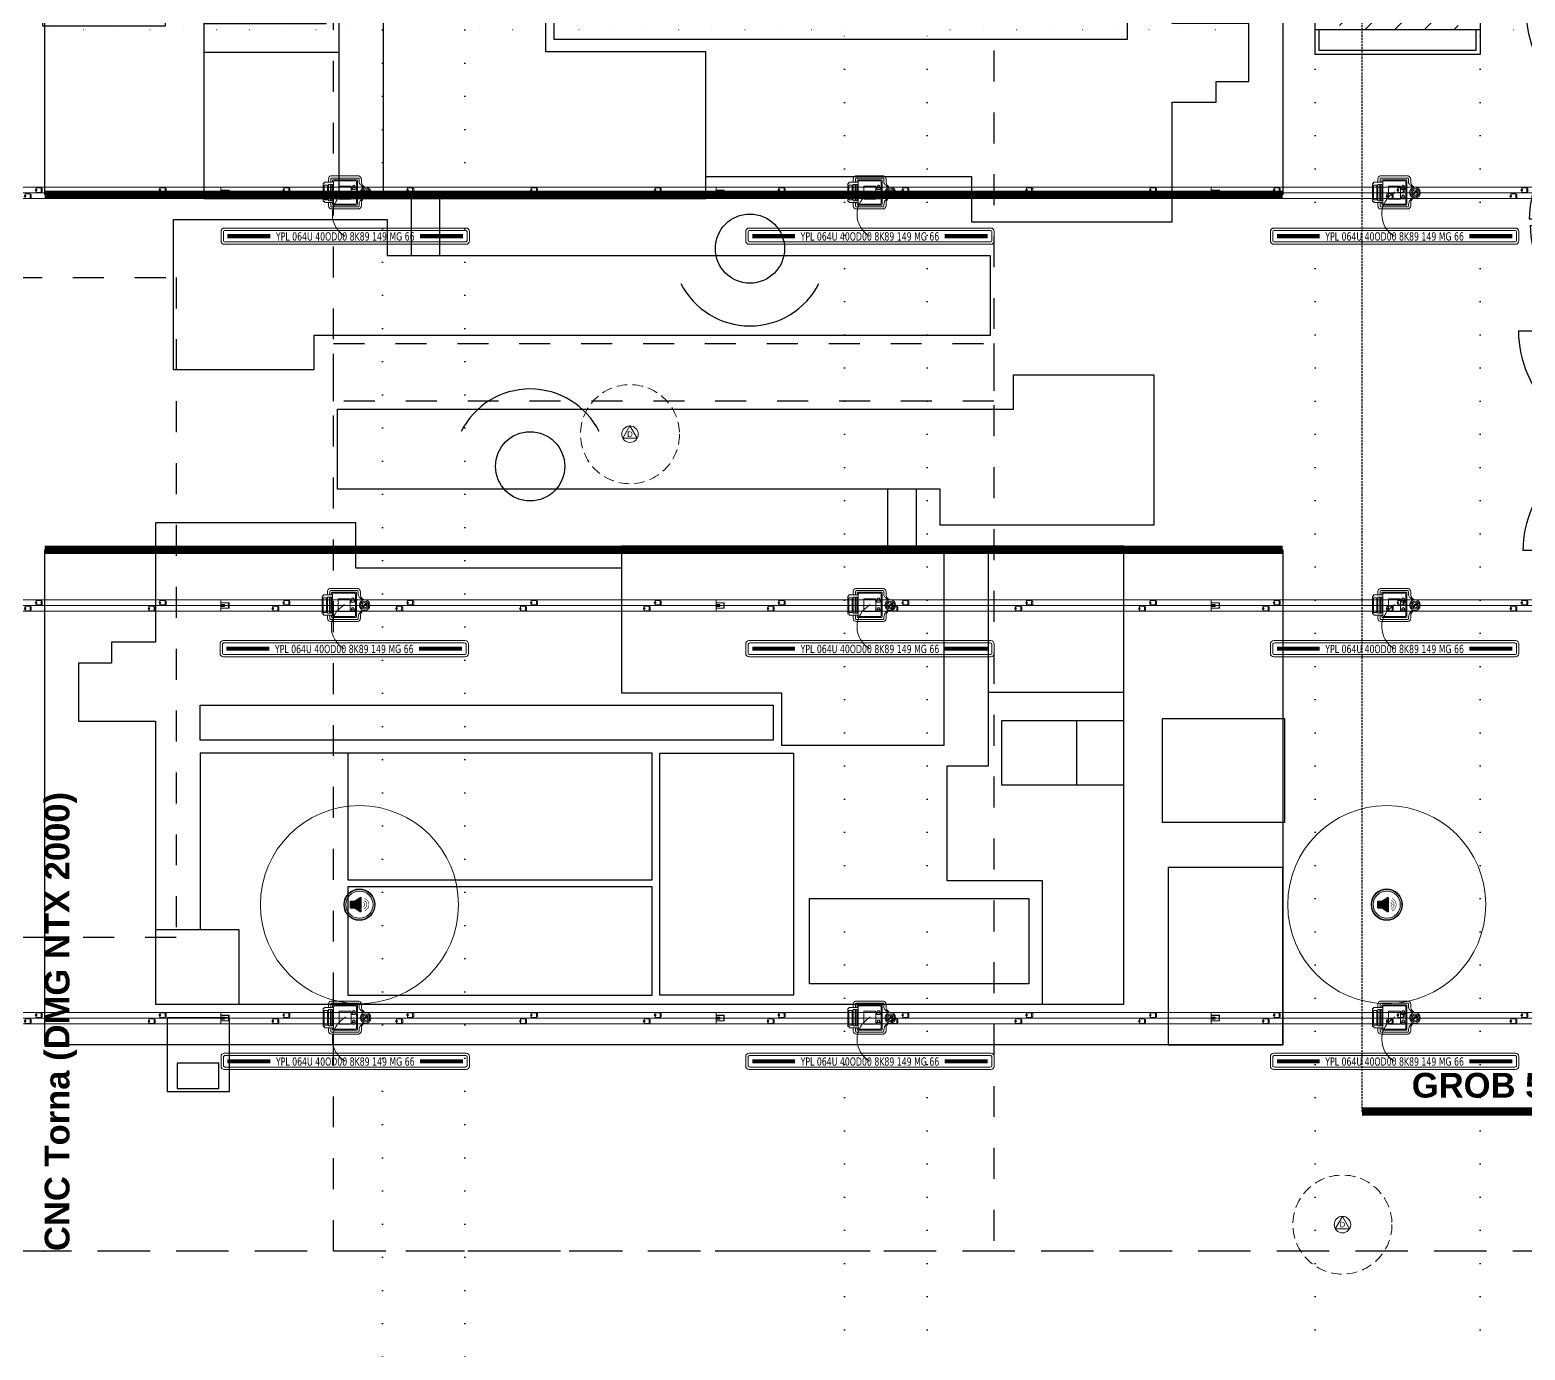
# Model space of a CAD drawing. Header units: centimetres. Extents: x 405564 to 502064, y 46284 to 60634.
# Drawn here: x 485671 to 486577, y 52633 to 53433 of the extents above; entities that cross this region are included whole.
import ezdxf
from ezdxf.enums import TextEntityAlignment as Align

# ---------------------------------------------------------------- set-up
doc = ezdxf.new("R2010")
doc.units = ezdxf.units.CM
for name, pattern in [('3+1_3b$0$DASHED', [0.25, 0.125, -0.125]), ('ACAD_ISO07W100', [3, 0, -3]), ('DASHED', [19.05, 12.7, -6.35]), ('DOT', [0.25, 0, -0.25]), ('HIDDEN', [9.525, 6.35, -3.175])]:
    doc.linetypes.add(name, pattern=pattern)
doc.layers.get('0').update_dxf_attribs({"color": 8, "lineweight": 9})
for name, color, linetype, lineweight in [('0-KRCN-AYDINLATMA-130426', 8, 'Continuous', 9), ('0-KRCN-MİMARİ-220526', 8, 'Continuous', 9), ('AM_6', 8, 'Continuous', 30)]:
    doc.layers.add(name, color=color, linetype=linetype, lineweight=lineweight)
for name, color, linetype in [('AS_DOS_TERAS_UST', 8, 'ACAD_ISO07W100'), ('AS_DUV_ALCIPAN_YANGINA-SUYA DAYANIMLI', 8, 'Continuous'), ('AS_OLC_AKS', 8, 'Continuous'), ('AS_TA_BETONARME', 5, 'Continuous'), ('AS_TA_TARAMA', 8, 'Continuous'), ('AS_TEFR_CIHAZ', 8, 'Continuous'), ('bs_not', 8, 'Continuous')]:
    doc.layers.add(name, color=color, linetype=linetype)
doc.styles.add('2', font='arial.ttf', dxfattribs={"width": 0.9, "height": 200})
doc.styles.add('Kalin02', font='arialbd.ttf')
doc.styles.get("Standard").update_dxf_attribs({"font": 'timesi.ttf'})
doc.styles.add('TAHOMA', font='tahoma.ttf')

# ---------------------------------------------------------------- blocks, each defined once
blk = doc.blocks.new('YPL 064U 40OD00 8K89 149 MG 66')
at = {"layer": '0-KRCN-AYDINLATMA-130426'}
for points in [[(75.25, -2.9), (75.25, 2.9, 0.414214), (73.25, 4.9), (-73.25, 4.9, 0.414214), (-75.25, 2.9), (-75.25, -2.9, 0.414214), (-73.25, -4.9), (73.25, -4.9, 0.414214)], [(73.85, -2.5), (73.85, 2.5, 0.414214), (72.85, 3.5), (-72.85, 3.5, 0.414214), (-73.85, 2.5), (-73.85, -2.5, 0.414214), (-72.85, -3.5), (72.85, -3.5, 0.414214)]]:
    blk.add_lwpolyline(points, format="xyb", close=True, dxfattribs=at)
at = {"layer": '0-KRCN-AYDINLATMA-130426', "const_width": 2.51, "elevation": 1.25}
for points in [[(-71.34, -0.01), (-45.35, -0.01)], [(45.35, -0.01), (71.35, -0.01)]]:
    blk.add_lwpolyline(points, dxfattribs=at)
at = {"layer": '0-KRCN-AYDINLATMA-130426', "ltscale": 60, "style": 'TAHOMA', "width": 0.8}
blk.add_text('YPL 064U 40OD00 8K89 149 MG 66', height=5, dxfattribs=at).set_placement((0, -0.15), align=Align.MIDDLE_CENTER)
blk = doc.blocks.new('25A BUSBAR 3MT')
at = {"layer": '0-KRCN-AYDINLATMA-130426'}
for p, q in [((3000, 34), (0, 34)), ((0, 34), (0, -34)), ((3000, 0), (0, 0)), ((384.8, 17), (377.3, 17)), ((381, 28), (381, 22.2)), ((381, 20.5), (381, 13.5)), ((381, 11.8), (381, 6)), ((384, 31), (409, 31)), ((384, 3), (409, 3)), ((412, 26.8), (412, 28)), ((412, 28), (415.2, 28)), ((412, 6.8), (412, 6)), ((412, 5.7), (415.2, 5.7)), ((415.2, 26.8), (415.2, 28)), ((415.2, 6.8), (415.2, 5.7)), ((418.4, 26.8), (418.4, 6.8)), ((1134.8, 17), (1127.3, 17)), ((1131, 28), (1131, 22.2)), ((1131, 20.5), (1131, 13.5)), ((1131, 11.8), (1131, 6)), ((1134, 31), (1159, 31)), ((1134, 3), (1159, 3)), ((1162, 26.8), (1162, 28)), ((1162, 28), (1165.2, 28)), ((1162, 6.8), (1162, 6)), ((1162, 5.7), (1165.2, 5.7)), ((1165.2, 26.8), (1165.2, 28)), ((1165.2, 6.8), (1165.2, 5.7)), ((1168.4, 26.8), (1168.4, 6.8)), ((1884.8, 17), (1877.3, 17)), ((1881, 28), (1881, 22.2)), ((1881, 20.5), (1881, 13.5)), ((1881, 11.8), (1881, 6)), ((1884, 31), (1909, 31)), ((1884, 3), (1909, 3)), ((1912, 26.8), (1912, 28)), ((1912, 28), (1915.2, 28)), ((1912, 6.8), (1912, 6)), ((1912, 5.7), (1915.2, 5.7)), ((1915.2, 26.8), (1915.2, 28)), ((1915.2, 6.8), (1915.2, 5.7)), ((1918.4, 26.8), (1918.4, 6.8)), ((2634.8, 17), (2627.3, 17)), ((2631, 28), (2631, 22.2)), ((2631, 20.5), (2631, 13.5)), ((2631, 11.8), (2631, 6)), ((2634, 31), (2659, 31)), ((2634, 3), (2659, 3)), ((2662, 26.8), (2662, 28)), ((2662, 28), (2665.2, 28)), ((2662, 6.8), (2662, 6)), ((2662, 5.7), (2665.2, 5.7)), ((2665.2, 26.8), (2665.2, 28)), ((2665.2, 6.8), (2665.2, 5.7)), ((2668.4, 26.8), (2668.4, 6.8)), ((3000, 34), (3000, -34)), ((3000, 17), (3050, 17)), ((3000, 16), (3047, 16)), ((3047, 16), (3047, -16)), ((3048, 17), (3048, -17)), ((3050, 17), (3050, -17)), ((3000, -34), (0, -34)), ((318.3, -18.8), (310.8, -18.8)), ((314.5, -7.8), (314.5, -13.7)), ((314.5, -15.4), (314.5, -22.3)), ((314.5, -24), (314.5, -29.8)), ((317.5, -4.8), (342.5, -4.8)), ((317.5, -32.8), (342.5, -32.8)), ((345.5, -9), (345.5, -7.8)), ((345.5, -7.8), (348.7, -7.8)), ((345.5, -29), (345.5, -29.8)), ((345.5, -30.2), (348.7, -30.2)), ((348.7, -9), (348.7, -7.8)), ((348.7, -29), (348.7, -30.2)), ((351.9, -9), (351.9, -29)), ((1068.3, -18.8), (1060.8, -18.8)), ((1064.5, -7.8), (1064.5, -13.7)), ((1064.5, -15.4), (1064.5, -22.3)), ((1064.5, -24), (1064.5, -29.8)), ((1067.5, -4.8), (1092.5, -4.8)), ((1067.5, -32.8), (1092.5, -32.8)), ((1095.5, -9), (1095.5, -7.8)), ((1095.5, -7.8), (1098.7, -7.8)), ((1095.5, -29), (1095.5, -29.8)), ((1095.5, -30.2), (1098.7, -30.2)), ((1098.7, -9), (1098.7, -7.8)), ((1098.7, -29), (1098.7, -30.2)), ((1101.9, -9), (1101.9, -29)), ((1818.3, -18.8), (1810.8, -18.8)), ((1814.5, -7.8), (1814.5, -13.7)), ((1814.5, -15.4), (1814.5, -22.3)), ((1814.5, -24), (1814.5, -29.8)), ((1817.5, -4.8), (1842.5, -4.8)), ((1817.5, -32.8), (1842.5, -32.8)), ((1845.5, -9), (1845.5, -7.8)), ((1845.5, -7.8), (1848.7, -7.8)), ((1845.5, -29), (1845.5, -29.8)), ((1845.5, -30.2), (1848.7, -30.2)), ((1848.7, -9), (1848.7, -7.8)), ((1848.7, -29), (1848.7, -30.2)), ((1851.9, -9), (1851.9, -29)), ((2568.3, -18.8), (2560.8, -18.8)), ((2564.5, -7.8), (2564.5, -13.7)), ((2564.5, -15.4), (2564.5, -22.3)), ((2564.5, -24), (2564.5, -29.8)), ((2567.5, -4.8), (2592.5, -4.8)), ((2567.5, -32.8), (2592.5, -32.8)), ((2595.5, -9), (2595.5, -7.8)), ((2595.5, -7.8), (2598.7, -7.8)), ((2595.5, -29), (2595.5, -29.8)), ((2595.5, -30.2), (2598.7, -30.2)), ((2598.7, -9), (2598.7, -7.8)), ((2598.7, -29), (2598.7, -30.2)), ((2601.9, -9), (2601.9, -29)), ((3000, -16), (3047, -16)), ((3000, -17), (3050, -17))]:
    blk.add_line(p, q, dxfattribs=at)
for points in [[(418.4, 26.8), (412, 26.8), (412, 6.8), (418.4, 6.8)], [(1168.4, 26.8), (1162, 26.8), (1162, 6.8), (1168.4, 6.8)], [(1918.4, 26.8), (1912, 26.8), (1912, 6.8), (1918.4, 6.8)], [(2668.4, 26.8), (2662, 26.8), (2662, 6.8), (2668.4, 6.8)], [(3000, 5.9), (3023.1, 5.9), (3023.1, -5.9), (3000, -5.9)], [(351.9, -9), (345.5, -9), (345.5, -29), (351.9, -29)], [(1101.9, -9), (1095.5, -9), (1095.5, -29), (1101.9, -29)], [(1851.9, -9), (1845.5, -9), (1845.5, -29), (1851.9, -29)], [(2601.9, -9), (2595.5, -9), (2595.5, -29), (2601.9, -29)]]:
    blk.add_lwpolyline(points, close=True, dxfattribs=at)
for centre, radius in [((381, 17), 5.16), ((1131, 17), 5.16), ((1881, 17), 5.16), ((2631, 17), 5.16), ((3017.1, 0), 2.96), ((314.5, -18.8), 5.16), ((1064.5, -18.8), 5.16), ((1814.5, -18.8), 5.16), ((2564.5, -18.8), 5.16)]:
    blk.add_circle(centre, radius, dxfattribs=at)
for centre, start, end in [((384, 28), 90, 180), ((384, 6), 180, 270), ((409, 28), 0, 90), ((409, 6), 270, 0), ((1134, 28), 90, 180), ((1134, 6), 180, 270), ((1159, 28), 0, 90), ((1159, 6), 270, 0), ((1884, 28), 90, 180), ((1884, 6), 180, 270), ((1909, 28), 0, 90), ((1909, 6), 270, 0), ((2634, 28), 90, 180), ((2634, 6), 180, 270), ((2659, 28), 0, 90), ((2659, 6), 270, 0), ((317.5, -7.8), 90, 180), ((317.5, -29.8), 180, 270), ((342.5, -7.8), 0, 90), ((342.5, -29.8), 270, 0), ((1067.5, -7.8), 90, 180), ((1067.5, -29.8), 180, 270), ((1092.5, -7.8), 0, 90), ((1092.5, -29.8), 270, 0), ((1817.5, -7.8), 90, 180), ((1817.5, -29.8), 180, 270), ((1842.5, -7.8), 0, 90), ((1842.5, -29.8), 270, 0), ((2567.5, -7.8), 90, 180), ((2567.5, -29.8), 180, 270), ((2592.5, -7.8), 0, 90), ((2592.5, -29.8), 270, 0)]:
    blk.add_arc(centre, 3, start, end, dxfattribs=at)
blk = doc.blocks.new('DABLINE ÇIKIŞ NOKTASI')
at = {"layer": '0-KRCN-AYDINLATMA-130426'}
for p, q in [((-0.336, 0.398), (0.328, 0.398)), ((-0.495, 0.217), (-0.525, 0.217)), ((-0.525, 0.217), (-0.525, -0.209)), ((-0.298, 0.245), (-0.495, 0.245)), ((-0.495, 0.245), (-0.495, 0.217)), ((-0.397, 0.245), (-0.397, 0.332)), ((-0.339, 0.245), (-0.339, 0.328)), ((-0.321, 0.346), (0.318, 0.346)), ((-0.298, 0.245), (-0.298, 0.291)), ((-0.281, 0.308), (0.278, 0.308)), ((-0.274, 0.266), (-0.274, -0.256)), ((-0.257, 0.283), (0.254, 0.283)), ((0, 0), (-0.019, 0)), ((0, 0), (0, 0.019)), ((0, 0), (0.019, 0)), ((0, 0), (0, -0.019)), ((0.172, 0.117), (0.172, 0.075)), ((0.172, 0.117), (0.246, 0.117)), ((0.172, 0.075), (0.246, 0.075)), ((0.178, 0.117), (0.178, 0.143)), ((0.187, 0.117), (0.187, 0.143)), ((0.231, 0.138), (0.231, 0.143)), ((0.231, 0.138), (0.239, 0.138)), ((0.239, 0.138), (0.239, 0.143)), ((0.246, 0.117), (0.246, 0.075)), ((0.271, -0.256), (0.271, 0.266)), ((0.296, -0.279), (0.296, 0.291)), ((0.335, 0.328), (0.335, 0.262)), ((0.394, 0.233), (0.394, 0.319)), ((0.529, 0.05), (0.434, -0.03)), ((0.451, -0.052), (0.546, 0.031)), ((-0.525, -0.209), (-0.493, -0.209)), ((-0.493, -0.24), (-0.493, -0.209)), ((-0.298, -0.24), (-0.493, -0.24)), ((-0.396, -0.24), (-0.396, -0.322)), ((-0.339, -0.24), (-0.339, -0.324)), ((-0.322, -0.341), (0.318, -0.341)), ((-0.298, -0.24), (-0.298, -0.279)), ((-0.281, -0.297), (0.278, -0.297)), ((-0.257, -0.273), (0.254, -0.273)), ((0.172, -0.11), (0.172, -0.151)), ((0.172, -0.11), (0.246, -0.11)), ((0.172, -0.151), (0.246, -0.151)), ((0.178, -0.11), (0.178, -0.083)), ((0.187, -0.11), (0.187, -0.083)), ((0.231, -0.11), (0.231, -0.083)), ((0.239, -0.11), (0.239, -0.083)), ((0.246, -0.11), (0.246, -0.151)), ((0.335, -0.282), (0.335, -0.324)), ((0.394, -0.221), (0.394, -0.312)), ((-0.317, -0.391), (0.328, -0.391))]:
    blk.add_line(p, q, dxfattribs=at)
for points in [[(-0.497, 0.174), (-0.419, 0.174), (-0.419, -0.176), (-0.497, -0.176)], [(-0.396, 0.194), (-0.343, 0.194), (-0.343, -0.193), (-0.396, -0.193)], [(-0.333, 0.194), (-0.296, 0.194), (-0.296, -0.193), (-0.333, -0.193)], [(-0.143, 0.153), (0.143, 0.153), (0.143, -0.153), (-0.143, -0.153)]]:
    blk.add_lwpolyline(points, close=True, dxfattribs=at)
for radius in [0.127, 0.0967, 0.0641]:
    blk.add_circle((0.491, -0.001), radius, dxfattribs=at)
for centre, radius, start, end in [((-0.315, 0.318), 0.083, 105.0378, 170.3257), ((0.303, 0.311), 0.0907, 5.5318, 74.2602), ((-0.321, 0.328), 0.0173, 90, 180), ((-0.281, 0.291), 0.0173, 90, 180), ((-0.257, 0.266), 0.0173, 90, 180), ((0.209, 0.143), 0.0306, 0, 180), ((0.209, 0.143), 0.022, 0, 180), ((0.254, 0.266), 0.0173, 0, 90), ((0.278, 0.291), 0.0173, 0, 90), ((0.318, 0.328), 0.0173, 0, 90), ((-0.314, -0.308), 0.083, 189.6743, 267.7515), ((-0.322, -0.324), 0.0173, 180, 270), ((-0.281, -0.279), 0.0173, 180, 270), ((-0.257, -0.256), 0.0173, 180, 270), ((0.209, -0.083), 0.0306, 0, 180), ((0.209, -0.083), 0.022, 0, 180), ((0.254, -0.256), 0.0173, 270, 0), ((0.278, -0.279), 0.0173, 270, 0), ((0.318, -0.324), 0.0173, 270, 0), ((0.303, -0.304), 0.0907, 285.7398, 354.4682)]:
    blk.add_arc(centre, radius, start, end, dxfattribs=at)
for points in [[(0.335, 0.262), (0.345, 0.219), (0.388, 0.172), (0.446, 0.118)], [(0.394, 0.233), (0.411, 0.185), (0.441, 0.155), (0.473, 0.125)]]:
    blk.add_spline(points, degree=3, dxfattribs=at)
for points, knots in [([(0.335, -0.282), (0.339, -0.262), (0.349, -0.216), (0.374, -0.181), (0.445, -0.101), (0.435, -0.116)], [0, 0, 0, 0, 3.352448, 7.608656, 11.436508, 11.436508, 11.436508, 11.436508]), ([(0.394, -0.221), (0.4, -0.204), (0.413, -0.167), (0.444, -0.14), (0.458, -0.124)], [0, 0, 0, 0, 3.152774, 6.811768, 6.811768, 6.811768, 6.811768])]:
    blk.add_open_spline(points, degree=3, knots=knots, dxfattribs=at)
blk.add_open_spline([(0.435, -0.116), (0.435, -0.116), (0.434, -0.117), (0.434, -0.118)], degree=3, dxfattribs=at)
blk = doc.blocks.new('KD')
at = {"layer": '0-KRCN-AYDINLATMA-130426'}
for p, q in [((0, 5), (-4.33, -2.5)), ((4.33, -2.5), (0, 5)), ((4.33, -2.5), (-4.33, -2.5))]:
    blk.add_line(p, q, dxfattribs=at)
at = {"layer": '0-KRCN-AYDINLATMA-130426', "linetype": 'HIDDEN'}
blk.add_circle((0, 0), 30, dxfattribs=at)
at = {"layer": '0-KRCN-AYDINLATMA-130426'}
blk.add_circle((0, 0), 5, dxfattribs=at)
at = {"layer": '0-KRCN-AYDINLATMA-130426', "style": '2'}
blk.add_text('D', height=3.36, dxfattribs=at).set_placement((0, 0), align=Align.MIDDLE_CENTER)
blk = doc.blocks.new('SIVA ÜSTÜ TİPİ HOPARLÖR')
at = {"layer": '0-KRCN-AYDINLATMA-130426'}
h = blk.add_hatch(color=256, dxfattribs=at)
h.dxf.hatch_style = 1
h.paths.add_polyline_path([(9.24, 0, 1), (-9.24, 0, 1)])
h.paths.add_polyline_path([(8.23, 0, -1), (-8.23, 0, -1)], flags=16)
h.paths.add_polyline_path([(1.25, -3.88, -0.598176), (0.27, -4.41), (-2.7, -2.45, 0.147433), (-3.05, -2.34), (-5.09, -2.34, -0.414214), (-5.72, -1.71), (-5.72, 1.71, -0.414214), (-5.09, 2.34), (-3.05, 2.34, 0.147433), (-2.7, 2.45), (0.27, 4.41, -0.598176), (1.25, 3.88)], flags=0)
h = blk.add_hatch(color=256, dxfattribs=at)
h.dxf.hatch_style = 1
h.paths.add_polyline_path([(0.27, -4.41, 0.598176), (1.25, -3.88), (1.25, 3.88, 0.598176), (0.27, 4.41), (-2.7, 2.45, -0.147433), (-3.05, 2.34), (-5.09, 2.34, 0.414214), (-5.72, 1.71), (-5.72, -1.71, 0.414214), (-5.09, -2.34), (-3.05, -2.34, -0.147433), (-2.7, -2.45)])
at = {"layer": '0-KRCN-AYDINLATMA-130426', "const_width": 0.317}
blk.add_lwpolyline([(0.27, -4.41, 0.598176), (1.25, -3.88), (1.25, 3.88, 0.598176), (0.27, 4.41), (-2.7, 2.45, -0.147433), (-3.05, 2.34), (-5.09, 2.34, 0.414214), (-5.72, 1.71), (-5.72, -1.71, 0.414214), (-5.09, -2.34), (-3.05, -2.34, -0.147433), (-2.7, -2.45)], format="xyb", close=True, dxfattribs=at)
for points in [[(2.41, 1.29, -0.601398), (2.41, -1.29)], [(2.8, 2.51, -0.658812), (2.8, -2.51)], [(3.19, 3.72, -0.680488), (3.19, -3.72)]]:
    blk.add_lwpolyline(points, format="xyb", dxfattribs=at)
at = {"layer": '0-KRCN-AYDINLATMA-130426'}
blk.add_circle((0, 0), 60, dxfattribs=at)
at = {"layer": '0-KRCN-AYDINLATMA-130426', "ltscale": 0.1}
for radius in [9.5, 9.24, 8.23]:
    blk.add_circle((0, 0), radius, dxfattribs=at)
blk = doc.blocks.new('G$C546873DE')
at = {"layer": '0-KRCN-AYDINLATMA-130426'}
for centre in [(15305.54, 6186.79), (15623.4, 6186.79), (15941.26, 6186.79), (15304.94, 5936.79), (15623.4, 5936.79), (15941.26, 5936.79), (15305.54, 5686.79), (15623.4, 5686.79), (15941.26, 5686.79)]:
    blk.add_arc(centre, 15.15, 119.67587, 240.92718, dxfattribs=at)
for name, p, xscale, yscale, zscale in [('DABLINE ÇIKIŞ NOKTASI', (15298.04, 6199.95, -317.03), 25.4, 25.4, 25.4), ('DABLINE ÇIKIŞ NOKTASI', (15615.9, 6199.95, -317.03), 25.4, 25.4, 25.4), ('DABLINE ÇIKIŞ NOKTASI', (15933.75, 6199.95, -317.03), 25.4, 25.4, 25.4), ('25A BUSBAR 3MT', (14922.81, 6199.75, -441.6), 0.1, 0.1, 0.1), ('25A BUSBAR 3MT', (15222.81, 6199.75, -441.6), 0.1, 0.1, 0.1), ('25A BUSBAR 3MT', (15522.81, 6199.75, -441.6), 0.1, 0.1, 0.1), ('25A BUSBAR 3MT', (15822.81, 6199.75, -441.6), 0.1, 0.1, 0.1), ('25A BUSBAR 3MT', (14922.81, 5949.75, -441.6), 0.1, 0.1, 0.1), ('25A BUSBAR 3MT', (15222.81, 5949.75, -441.6), 0.1, 0.1, 0.1), ('DABLINE ÇIKIŞ NOKTASI', (15297.44, 5949.95, -317.03), 25.4, 25.4, 25.4), ('25A BUSBAR 3MT', (15522.81, 5949.75, -441.6), 0.1, 0.1, 0.1), ('DABLINE ÇIKIŞ NOKTASI', (15615.9, 5949.95, -317.03), 25.4, 25.4, 25.4), ('25A BUSBAR 3MT', (15822.81, 5949.75, -441.6), 0.1, 0.1, 0.1), ('DABLINE ÇIKIŞ NOKTASI', (15933.75, 5949.95, -317.03), 25.4, 25.4, 25.4), ('YPL 064U 40OD00 8K89 149 MG 66', (15297.58, 5923.55), 1.000014702709283, 1.000014702709283, 1.000014702709283), ('DABLINE ÇIKIŞ NOKTASI', (15298.04, 5699.95, -317.03), 25.4, 25.4, 25.4), ('DABLINE ÇIKIŞ NOKTASI', (15615.9, 5699.95, -317.03), 25.4, 25.4, 25.4), ('DABLINE ÇIKIŞ NOKTASI', (15933.75, 5699.95, -317.03), 25.4, 25.4, 25.4), ('25A BUSBAR 3MT', (14922.81, 5699.75, -441.6), 0.1, 0.1, 0.1), ('25A BUSBAR 3MT', (15222.81, 5699.75, -441.6), 0.1, 0.1, 0.1), ('25A BUSBAR 3MT', (15522.81, 5699.75, -441.6), 0.1, 0.1, 0.1), ('25A BUSBAR 3MT', (15822.81, 5699.75, -441.6), 0.1, 0.1, 0.1)]:
    blk.add_blockref(name, p, dxfattribs=dict(at, xscale=xscale, yscale=yscale, zscale=zscale))
for name, p in [('YPL 064U 40OD00 8K89 149 MG 66', (15298.18, 6173.55)), ('YPL 064U 40OD00 8K89 149 MG 66', (15616.04, 6173.55)), ('YPL 064U 40OD00 8K89 149 MG 66', (15933.89, 6173.55)), ('KD', (15470.68, 6053.55)), ('YPL 064U 40OD00 8K89 149 MG 66', (15616.04, 5923.55)), ('YPL 064U 40OD00 8K89 149 MG 66', (15933.89, 5923.55)), ('SIVA ÜSTÜ TİPİ HOPARLÖR', (15306.78, 5768.47)), ('SIVA ÜSTÜ TİPİ HOPARLÖR', (15929.13, 5768.47)), ('YPL 064U 40OD00 8K89 149 MG 66', (15298.18, 5673.55)), ('YPL 064U 40OD00 8K89 149 MG 66', (15616.04, 5673.55)), ('YPL 064U 40OD00 8K89 149 MG 66', (15933.89, 5673.55)), ('KD', (15902.28, 5574.6))]:
    blk.add_blockref(name, p, dxfattribs=at)
blk = doc.blocks.new('CNCTorna(DMGNLX2500)')
at = {"layer": 'AS_TEFR_CIHAZ', "color": 1, "linetype": '3+1_3b$0$DASHED', "ltscale": 150}
blk.add_lwpolyline([(239583.1, -42615.46), (239583.1, -42065.46), (239983.1, -42065.46), (239983.1, -42615.46), (239583.1, -42615.46)], dxfattribs=at)
at = {"layer": 'AS_TEFR_CIHAZ', "linetype": 'Continuous', "ltscale": 0.075}
for points in [[(239739.61, -42234.33), (239739.61, -42200.42), (239743.59, -42196), (239782.17, -42196), (239785.48, -42200.42), (239785.48, -42234.33)], [(239908.36, -42247.79), (239908.36, -42202.06)], [(239977.71, -42247.79), (239977.71, -42225.27)], [(239737.57, -42407.71), (239725.84, -42407.71), (239725.84, -42326.82), (239734.53, -42326.82), (239734.53, -42234.33), (239802.32, -42234.33), (239802.32, -42241.28), (239902.07, -42241.28), (239908.36, -42247.79), (239983.1, -42247.79), (239983.1, -42405.41), (239892.28, -42405.41), (239892.28, -42407.71), (239766.69, -42407.71)], [(239908.36, -42247.79), (239908.36, -42304.8), (239795.31, -42304.8), (239795.31, -42250.49), (239802.32, -42241.28)], [(239908.36, -42268.31), (239983.1, -42268.31)], [(239628.56, -42412.74), (239705.5, -42412.74), (239705.5, -42357.1), (239628.56, -42357.1), (239628.56, -42412.74)], [(239921.85, -42373.67), (239921.85, -42359.97), (239983.1, -42359.97)], [(239898.24, -42405.41), (239898.24, -42373.67), (239983.1, -42373.67)], [(239901.9, -42405.41), (239901.9, -42485.55)]]:
    blk.add_lwpolyline(points, dxfattribs=at)
for points in [[(239977.71, -42225.27, 0.34212), (239953.58, -42247.79, 0.378742), (239908.36, -42202.06)], [(239901.9, -42485.55, 0.391952), (239983.1, -42405.41)]]:
    blk.add_lwpolyline(points, format="xyb", dxfattribs=at)
at = {"layer": 'AS_TEFR_CIHAZ', "color": 1, "const_width": 5}
blk.add_lwpolyline([(240008.1, -42215.46), (239558.1, -42215.46)], dxfattribs=at)
at = {"layer": 'AS_TEFR_CIHAZ', "color": 1}
blk.add_lwpolyline([(239558.1, -42465.46), (239558.1, -42215.46), (240008.1, -42215.46), (240008.1, -42465.46), (239558.1, -42465.46)], dxfattribs=at)
at = {"layer": 'AS_TEFR_CIHAZ', "linetype": 'Continuous', "ltscale": 0.075}
for points in [[(239902.89, -42366.69), (239916.34, -42366.69), (239916.34, -42341.54), (239902.89, -42341.54)], [(239954.08, -42341.54), (239969.59, -42341.54), (239969.59, -42356.35), (239954.08, -42356.35)], [(239921.85, -42356.35), (239949.94, -42356.35), (239949.94, -42350.16), (239921.85, -42350.16)], [(239748.01, -42373.67), (239773.09, -42373.67), (239773.09, -42398.3), (239748.01, -42398.3)], [(239777.5, -42373.67), (239852.14, -42373.67), (239852.14, -42398.3), (239777.5, -42398.3)], [(239737.57, -42424.64), (239766.69, -42424.64), (239766.69, -42407.71), (239737.57, -42407.71)], [(239737.57, -42441.58), (239785.81, -42441.58), (239785.81, -42465.46), (239737.57, -42465.46)]]:
    blk.add_lwpolyline(points, close=True, dxfattribs=at)
at = {"layer": 'AS_TEFR_CIHAZ'}
blk.add_point((239558.1, -42065.46), dxfattribs=at)
at = {"layer": 'AS_TEFR_CIHAZ', "insert": (239558.1, -42065.46), "char_height": 15, "width": 588.2143, "attachment_point": 1, "style": 'Kalin02'}
blk.add_mtext('CNC Torna (DMG NLX 2500)', dxfattribs=at)
blk = doc.blocks.new('Elektro-Einspeisung')
at = {"layer": 'AS_OLC_AKS'}
blk.add_circle((0, 0), 90, dxfattribs=at)
at = {"layer": 'AM_6'}
blk.add_text('E', height=140, dxfattribs=at).set_placement((2.1, -2.2, 0), align=Align.MIDDLE_CENTER)
blk = doc.blocks.new('LUFT-1')
at = {"layer": 'AS_OLC_AKS'}
blk.add_circle((0.3, 0), 90, dxfattribs=at)
at = {"layer": 'AM_6'}
blk.add_text('P', height=150, dxfattribs=at).set_placement((13.7, -3.2, 0), align=Align.MIDDLE_CENTER)
blk = doc.blocks.new('KW-VL-1')
at = {"layer": 'AS_OLC_AKS'}
blk.add_circle((1, 0), 180, dxfattribs=at)
at = {"layer": 'AM_6'}
blk.add_text('W', height=300, dxfattribs=at).set_placement((0, -14, 0), align=Align.MIDDLE_CENTER)
blk = doc.blocks.new('Absaugsymbol')
at = {"layer": 'AS_OLC_AKS'}
blk.add_circle((0, 0, 103958), 180, dxfattribs=at)
at = {"layer": 'AM_6'}
blk.add_text('A', height=300, dxfattribs=at).set_placement((3, 18, 103958), align=Align.MIDDLE_CENTER)
blk = doc.blocks.new('G552-PW_Daufsicht')
at = {"layer": 'AS_TEFR_CIHAZ'}
for p, q in [((1892, 2651.9), (1892, 1954)), ((561.5, 1954), (561.6, 2624.9)), ((2530.5, 2580.5), (2530.5, 1950)), ((2568.7, 1950), (2568.7, 2585.9)), ((3821.5, 2603.9), (3821.5, 1945)), ((3855.5, 1945), (3855.5, 2585.9)), ((-602.7, 1954.2), (-602.6, 2524.9)), ((527.5, 2524.9), (527.5, 1954)), ((-1841, 1916.9), (-979.1, 1054.8)), ((-86.7, 1945), (-940, 1945)), ((-940, 1945), (-940, 1092.6)), ((-916, 1092.6), (-87, 1921.9)), ((-86.7, 1945), (-87, 1921.9)), ((-87, 1921.9), (-33.5, 1921.9)), ((-33.5, 1945), (-86.7, 1945)), ((4240, 1945), (-33.5, 1945)), ((-33.5, 1945), (-33.5, 1905)), ((0, -427), (0, 1927.1)), ((470, 1622), (314.4, 1905)), ((470, 1220), (470, 1622)), ((470, 1622), (2762.7, 1622)), ((2651, 1220), (2651, 1460)), ((2651, 1460), (2762.7, 1460)), ((3290.4, -915), (3290.4, 1460)), ((3905, 1454), (4713, 1454)), ((572, 1220), (470, 1220)), ((1310.9, 1220), (2651, 1220)), ((-940, 1092.6), (-916, 1092.6)), ((-940, 1092.6), (-940, 538.8)), ((2255, -699.2), (2255, 899.2)), ((-925, 573), (572, 573)), ((-940, 538.8), (-896, 538.8)), ((-896, 538.8), (-856.8, 491.2)), ((-896, 538.8), (-890.3, 531.8)), ((-856.8, 491.2), (527, 494)), ((414.4, -955), (414.4, 494)), ((527, 494), (527, -955)), ((-1339.6, 346.4), (-1334.4, 282)), ((-1334.4, 282), (-1311.6, 262.4)), ((-1308.4, 295.2), (-1312.7, 348.6)), ((-1294.5, 283.3), (-1308.4, 295.2)), ((-1302.5, 240.6), (-647.5, -272.5)), ((1423.5, 100), (3086.5, 100)), ((4200, 114.9), (4200, -915)), ((4200, 114.9), (4240, 114.9)), ((-1995, 0), (444, 0)), ((-729.9, -208.2), (-729.9, -547.6)), ((-1456.2, -853), (-647.5, -514.3)), ((-647.5, -539), (-1456.2, -903.4)), ((-301.5, -549), (-301.5, -1547.6)), ((-1521, -944.4), (-1498.2, -883.9)), ((-1498.2, -883.9), (-1469.8, -870.8)), ((-1476.9, -903.8), (-1495.7, -953.9)), ((-1459, -895.6), (-1476.9, -903.8)), ((1310.9, -886.7), (527, -886.7)), ((2707.5, -871.5), (1310.9, -871.5)), ((1310.9, -871.5), (1310.9, -886.7)), ((2707.5, -915), (2707.5, -871.5)), ((4240, -955), (414.4, -955)), ((674.5, -1627.9), (674.5, -964)), ((1998.5, -964), (1998.4, -1635.9)), ((3495, -915), (2707.5, -915)), ((3454, -1841), (3454, -964)), ((3488, -1725.9), (3488, -964)), ((4240, -955), (4200, -915)), ((4240, -922.5), (4240, -955)), ((669.7, -1547.1), (414.1, -1161.7)), ((352, -1229), (563, -1547.1))]:
    blk.add_line(p, q, dxfattribs=at)
at = {"layer": 'AS_TEFR_CIHAZ', "color": 1, "const_width": 50}
blk.add_lwpolyline([(2129.8, -2205.3), (-2837.6, -2205.3), (-2837.6, 3600)], dxfattribs=at)
at = {"layer": 'AS_TEFR_CIHAZ', "color": 1, "linetype": 'DASHED'}
blk.add_lwpolyline([(7097.2, -2205.3), (7097.2, 3600), (-2837.6, 3600), (-2837.6, -2205.3)], close=True, dxfattribs=at)
at = {"layer": 'AS_TEFR_CIHAZ', "linetype": 'HIDDEN'}
for points in [[(4611.8, 2500), (5611.8, 2500), (5611.8, 1500), (4611.8, 1500)], [(5587.2, -119.3), (5587.2, 640.7), (4577.2, 640.7), (4577.2, -119.3)], [(5070, -1104), (5850, -1104), (5850, -1704), (5070, -1704)]]:
    blk.add_lwpolyline(points, close=True, dxfattribs=at)
at = {"layer": 'AS_TEFR_CIHAZ'}
for points in [[(-940, 1945), (4540, 1945), (4540, 1460), (4240, 1460), (4240, 1185)], [(-33.5, 1905), (314.4, 1905)], [(2762.7, 1945), (2762.7, 1460), (4240, 1460)], [(-1255, 327.7), (-1257.7, 325.3), (-1283.1, 556.5), (-1245.8, 560.5), (-1211.6, 545.4), (-1137.8, 444.9), (-1133.8, 439.4)], [(-647.5, 491.9), (-647.5, -1536.3)], [(-647.5, -255.9), (-1284.4, 289.4)], [(4132.6, -140.5), (3537, -140.5), (3537, 135.3), (4240, 135.3), (4240, -140.5), (4240, -140.5)], [(-1003.3, 5.5), (-1254.9, 5.5), (-1263.4, 2), (-1302.1, -36.7), (-1359.9, -195.5), (-1359.7, -424.1), (-1302.1, -582.3), (-1263.4, -621), (-1254.9, -624.5), (-911.2, -624.7)], [(4200, -140.5), (4200, -140.5), (4200, -915), (3495, -915), (3495, -140.5), (4200, -140.5)]]:
    blk.add_lwpolyline(points, dxfattribs=at)
for points in [[(1310.9, -886.7), (572, -886.7), (572, 1220), (1310.9, 1220)], [(3537, 135.3), (4240, 135.3), (4240, 1185), (3537, 1185)], [(4240, -149.5), (5243.2, -149.5), (5243.2, 678), (4240, 678)], [(-556.5, 491.8), (-556.5, 0), (-431, -339), (-303.5, -469.2), (-301.5, -549), (414.4, -549), (414.4, -505.6), (-245.2, -505.6), (-258.5, -505.5), (-258.5, -451.4), (-394.1, -319.1), (-514.1, 7.5), (-511.2, 491.9)], [(5073.9, -263), (4240, -263), (4240, -149.5), (5073.9, -149.5)], [(702, -225), (1177, -225), (1177, -825), (702, -825)], [(5445, -263), (4240, -263), (4240, -922.5), (5445, -922.5)], [(269.1, -1547.1), (923.2, -1547.1), (923.2, -2126.1), (269.1, -2126.1)], [(318.8, -1595.5), (608.1, -1595.5), (608.1, -2077.5), (318.8, -2077.5)], [(678.8, -1595.3), (815.2, -1595.3), (815.2, -2076.7), (678.8, -2076.7)], [(844.6, -1563.5), (923.3, -1563.5), (923.3, -2109.5), (844.6, -2109.5)]]:
    blk.add_lwpolyline(points, close=True, dxfattribs=at)
for points in [[(-940, 563, 1.374117), (553.6, -954.5, -1)], [(-1456.2, -853, -0.269846), (-1302.5, 240.7, 2.380885)], [(-1262.3, 207.8, 0.270288), (-1408.7, -833.1, 3.362582)]]:
    blk.add_lwpolyline(points, format="xyb", dxfattribs=at)
for centre, radius in [((2255, 100), 710), ((0, 0), 385), ((-1044.9, -309.5), 51)]:
    blk.add_circle(centre, radius, dxfattribs=at)
for centre, radius, start, end in [((1901, 1954), 698, 90.73879, 180.73879), ((552.5, 1954), 671, 359.23148, 89.23148), ((2534.3, 1957.6), 622.9, 90.35199, 181.16104), ((2567.3, 1972.1), 613.8, 357.53667, 89.8676), ((3822.7, 1972.1), 631.8, 90.10915, 182.40451), ((3846.5, 1954), 632, 359.18405, 89.18405), ((-611.7, 1954), 571, 359.09688, 89.09688), ((536.5, 1954), 571, 90.90312, 180.90312), ((-928.5, 1042.3), 1264, 45.57775, 136.21448), ((3896, 1455), 817, 270.35065, 359.92987), ((-1326.2, 347.5), 13.5, 4.65685, 184.65685), ((-1508.4, -949.1), 13.5, 159.34315, 339.34315), ((665.5, -964), 664, 270.77662, 0.77662), ((2007.5, -964), 672, 179.23262, 269.23262), ((3463, -964), 877, 179.41201, 269.41201), ((3479, -964), 762, 270.67674, 0.67674), ((250, -655), 1758, 211.67214, 321.57102)]:
    blk.add_arc(centre, radius, start, end, dxfattribs=at)
for name, p in [('LUFT-1', (2060.4, 1351.1)), ('Elektro-Einspeisung', (3415.6, 1347.3))]:
    blk.add_blockref(name, p, dxfattribs=at)
at = {"layer": 'AS_TEFR_CIHAZ', "xscale": 0.5000000000000007, "yscale": 0.5000000000000007, "zscale": 0.5000000000000007}
for name, p in [('Absaugsymbol', (0, 0, -51979.2)), ('KW-VL-1', (3760.5, -556.6))]:
    blk.add_blockref(name, p, dxfattribs=at)
at = {"layer": 'AS_TEFR_CIHAZ', "insert": (-2604.1, 3297.9), "char_height": 150, "attachment_point": 1, "rotation": 270, "style": 'Kalin02'}
blk.add_mtext_dynamic_manual_height_columns('GROB 550', width=5907.316, gutter_width=7500, heights=[1370.8], dxfattribs=at)
blk = doc.blocks.new('CNCTorna(DMGNTX2000)')
at = {"layer": 'AS_TEFR_CIHAZ', "color": 1}
blk.add_lwpolyline([(240307.33, -41905.77), (240607.33, -41905.77), (240607.33, -42655.77), (240307.33, -42655.77), (240307.33, -41905.77)], dxfattribs=at)
at = {"layer": 'AS_TEFR_CIHAZ', "color": 1, "const_width": 5}
blk.add_lwpolyline([(240607.33, -42655.77), (240607.33, -41905.77)], dxfattribs=at)
at = {"layer": 'AS_TEFR_CIHAZ', "linetype": 'Continuous', "ltscale": 0.075}
for points in [[(240623.59, -42094.25), (240623.59, -41972.81), (240551.23, -41972.81), (240551.23, -41946.14), (240538.58, -41946.14), (240538.58, -41926.26), (240503.46, -41926.26), (240503.46, -41972.81), (240332.04, -41972.81), (240332.04, -42559.46), (240609.54, -42559.46), (240609.54, -42255.26), (240596.18, -42255.26), (240596.18, -42094.25)], [(240323.59, -41979.85), (240279.07, -41979.85), (240279.07, -42017.73), (240323.59, -42017.73)], [(240296.27, -41985.92), (240280.78, -41985.92), (240280.78, -42011.18), (240296.27, -42011.18)], [(240491.9, -41999.97), (240513.1, -41999.97), (240513.1, -42347.09), (240491.9, -42347.09)], [(240402.95, -42089.41), (240337.33, -42089.41), (240337.33, -42273.85), (240402.95, -42273.85)], [(240483.96, -42089.41), (240407.19, -42089.41), (240407.19, -42273.85), (240483.96, -42273.85)], [(240337.33, -42278.51), (240483.96, -42278.51), (240483.96, -42359.41), (240337.33, -42359.41)], [(240344.29, -42369.1), (240395.9, -42369.1), (240395.9, -42501.86), (240344.29, -42501.86)], [(240414.82, -42586.27), (240307.33, -42586.27), (240307.33, -42655.77), (240414.82, -42655.77)], [(240504.84, -42582.68), (240442.31, -42582.68), (240442.31, -42657.1), (240504.84, -42657.1)]]:
    blk.add_lwpolyline(points, close=True, dxfattribs=at)
for points in [[(240377.13, -41972.81), (240377.13, -42023.45), (240332.04, -42023.45)], [(240483.96, -42089.41), (240483.96, -41999.97), (240377.13, -41999.97)], [(240622.2, -42577.67), (240622.2, -42448.3), (240643.97, -42448.3), (240643.97, -42083.1), (240692.45, -42083.1), (240692.45, -42492.73), (240713.37, -42492.73), (240713.37, -42577.67), (240622.2, -42577.67)], [(240596.18, -42255.26), (240520.61, -42255.26), (240520.61, -42352.09), (240488.96, -42352.09), (240488.96, -42450.73), (240609.54, -42450.73)], [(240643.97, -42416.41), (240609.54, -42416.41)], [(240643.97, -42433.63), (240609.54, -42433.63)], [(240521.05, -42477.31), (240476.2, -42477.31), (240476.2, -42452.2), (240406.9, -42452.2), (240406.9, -42509.98), (240332.04, -42509.98)], [(240609.54, -42477.31), (240521.05, -42477.31), (240521.05, -42559.46)], [(240503.56, -42559.46), (240503.56, -42485.32), (240464.93, -42485.32), (240464.93, -42559.46)], [(240503.56, -42530.83), (240464.93, -42530.83)]]:
    blk.add_lwpolyline(points, dxfattribs=at)
at = {"layer": 'AS_TEFR_CIHAZ', "color": 1, "linetype": '3+1_3b$0$DASHED', "ltscale": 150}
blk.add_lwpolyline([(240182.33, -42080.77), (240732.33, -42080.77), (240732.33, -42480.77), (240182.33, -42480.77), (240182.33, -42080.77)], dxfattribs=at)
at = {"layer": 'AS_TEFR_CIHAZ'}
blk.add_point((240182.33, -41905.77), dxfattribs=at)
at = {"layer": 'AS_TEFR_CIHAZ', "insert": (240182.33, -41905.77), "char_height": 15, "width": 588.2143, "attachment_point": 1, "style": 'Kalin02'}
blk.add_mtext('CNC Torna (DMG NTX 2000)', dxfattribs=at)
blk = doc.blocks.new('A1-Tefris-R01')
at = {"layer": 'AS_TEFR_CIHAZ', "linetype": 'HIDDEN', "ltscale": 5}
blk.add_lwpolyline([(17950, -4090), (8580, -4090)], dxfattribs=at)
at = {"layer": 'bs_not'}
for centre in [(10407.67, -3482.55), (10274.5, -3614.47)]:
    blk.add_circle(centre, 20.96, dxfattribs=at)
for centre, start, end in [((10407.67, -3482.55), 206.90343, 333.09657), ((10274.5, -3614.47), 26.90343, 153.09657)]:
    blk.add_arc(centre, 46.86, start, end, dxfattribs=at)
at = {"layer": 'AS_OLC_AKS', "xscale": 0.1000000000000011, "yscale": 0.1000000000000011, "zscale": 0.1000000000000011, "rotation": 90}
blk.add_blockref('G552-PW_Daufsicht', (11138.4, -3721.59), dxfattribs=at)
at = {"layer": 'AS_TEFR_CIHAZ'}
for name, p, rotation in [('CNCTorna(DMGNTX2000)', (52636.2, 237157.33), 270), ('CNCTorna(DMGNLX2500)', (-32555.39, -243483.1), 90), ('CNCTorna(DMGNTX2000)', (-31925.33, -244272.33), 90)]:
    blk.add_blockref(name, p, dxfattribs=dict(at, rotation=rotation))
blk = doc.blocks.new('A$C6A10306C')
at = {"layer": 'AS_TA_TARAMA'}
h = blk.add_hatch(dxfattribs=at)
h.set_pattern_fill('ANSI33', color=256, scale=4, angle=180)
h.set_pattern_definition([(225, (17560.68, -7819.299), (17.9605, -17.9605), []), (225, (17542.72, -7819.299), (17.9605, -17.9605), [12.7, -6.35])])
h.paths.add_polyline_path([(15885.68, -7101.45), (15985.68, -7101.45), (15985.68, -7201.45), (15885.68, -7201.45)], flags=17)
at = {"layer": 'AS_DOS_TERAS_UST', "linetype": 'DOT', "ltscale": 80}
for p, q in [((15320.68, -7201.45), (15085.68, -7201.45)), ((15320.68, -7201.45), (15320.68, -8451.45)), ((15600.68, -7201.45), (15370.68, -7201.45)), ((15370.68, -7201.45), (15370.68, -8451.45)), ((15600.68, -8451.45), (15600.68, -7201.45)), ((15650.68, -8451.45), (15650.68, -7201.45)), ((15885.68, -7201.45), (15650.68, -7201.45)), ((15885.68, -8451.45), (15885.68, -7201.45)), ((15985.68, -7201.45), (16220.68, -7201.45)), ((15985.68, -8451.45), (15985.68, -7201.45))]:
    blk.add_line(p, q, dxfattribs=at)
at = {"layer": 'AS_DUV_ALCIPAN_YANGINA-SUYA DAYANIMLI'}
for points in [[(15985.68, -7201.45), (15985.68, -7216.45), (15885.68, -7216.45), (15885.68, -7201.45)], [(15983.18, -7201.45), (15983.18, -7213.95), (15888.18, -7213.95), (15888.18, -7201.45)]]:
    blk.add_lwpolyline(points, dxfattribs=at)
at = {"layer": 'AS_TA_BETONARME'}
blk.add_lwpolyline([(15885.68, -7101.45), (15985.68, -7101.45), (15985.68, -7201.45), (15885.68, -7201.45)], close=True, dxfattribs=at)
blk.add_blockref('A1-Tefris-R01', (5135.68, -3851.45))

msp = doc.modelspace()

# ---------------------------------------------------------------- block references
at = {"layer": '0-KRCN-AYDINLATMA-130426'}
msp.add_blockref('G$C546873DE', (470564.07, 47134.02), dxfattribs=at)

# ---------------------------------------------------------------- next in the draw order: block references
at = {"layer": '0-KRCN-MİMARİ-220526'}
msp.add_blockref('A$C6A10306C', (470564.07, 60634.02), dxfattribs=at)

doc.saveas('drawing.dxf')
